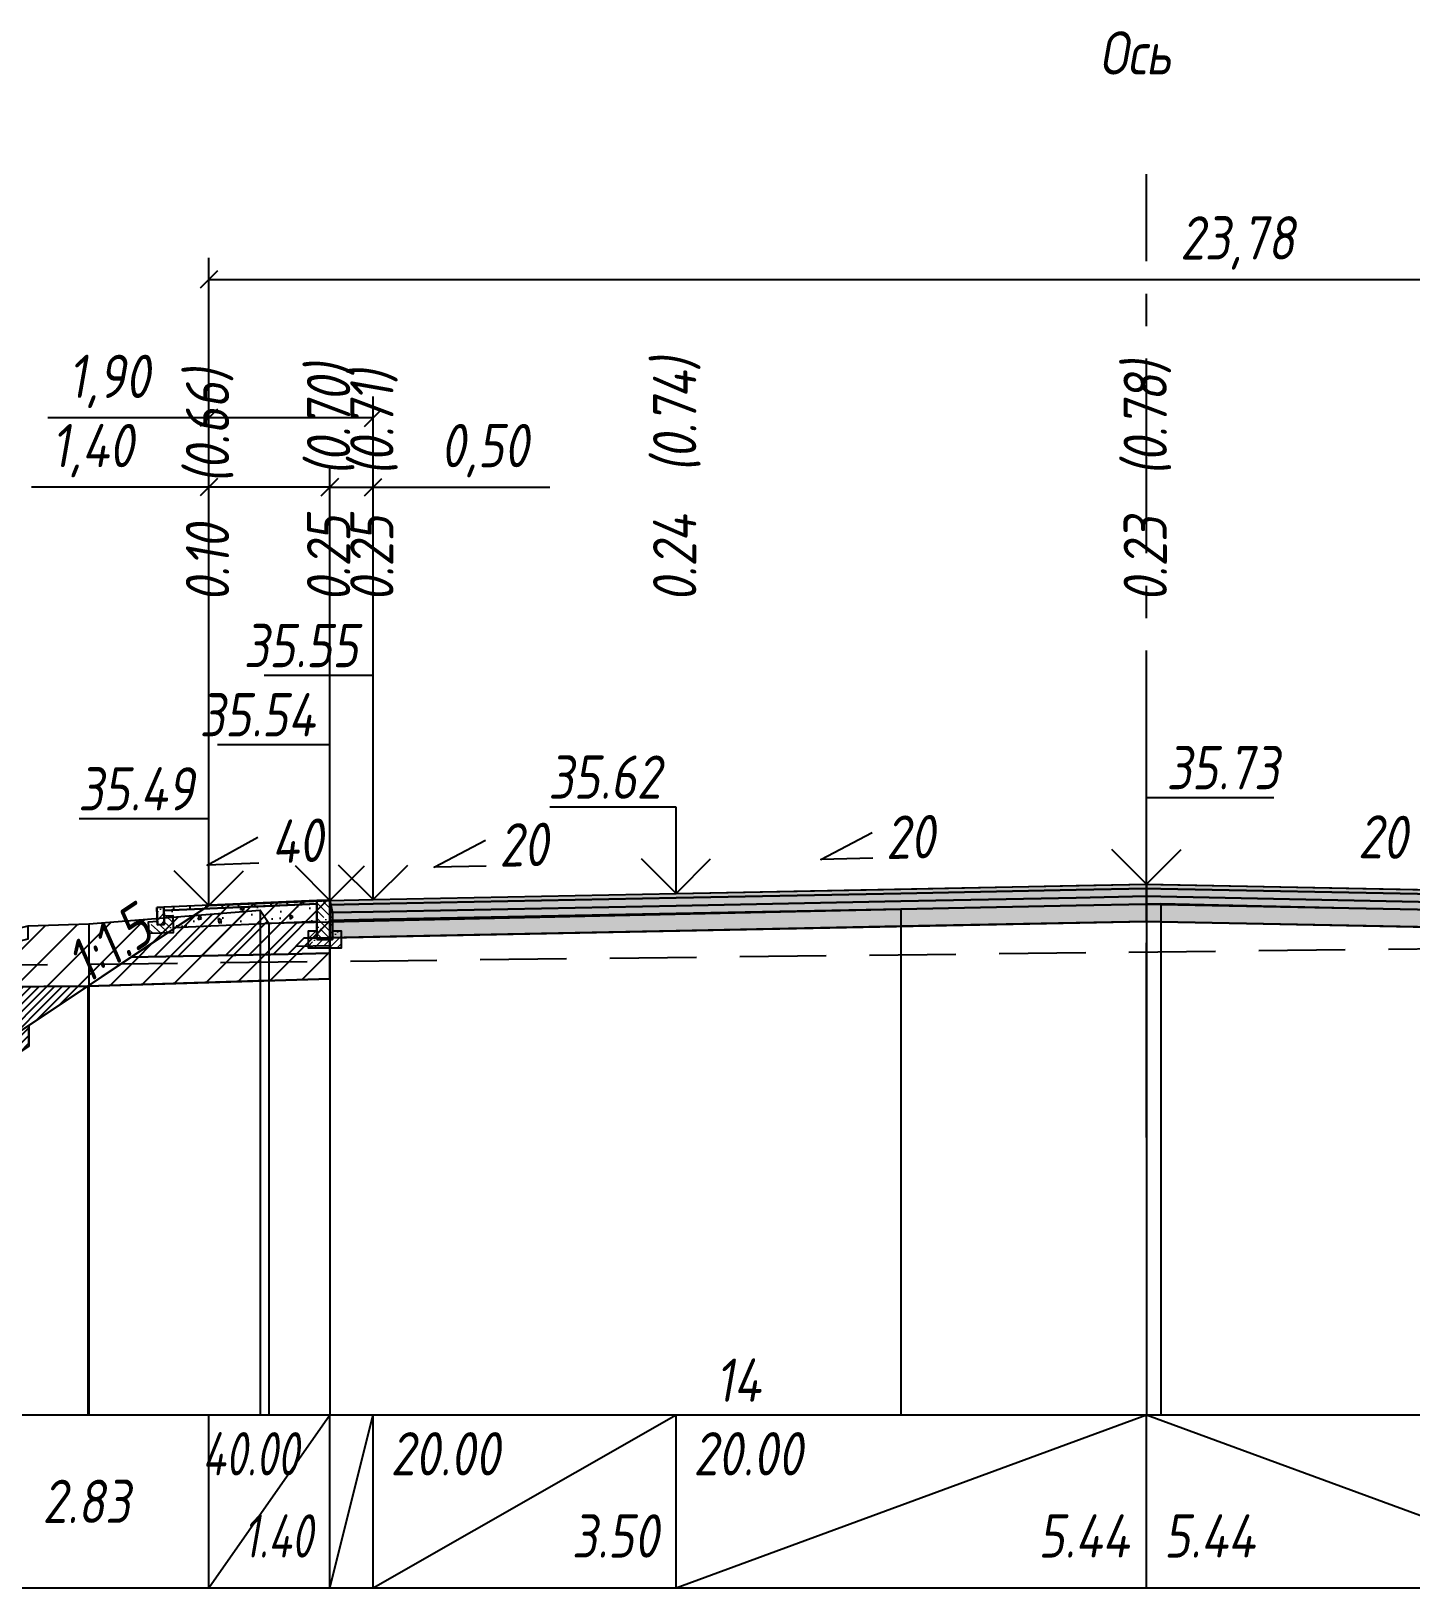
# Model space of a CAD drawing. Extents: x -717 to 1451, y -133302 to 233.
# Drawn here: x -254.9 to -175.1, y -110797 to -110707.1 of the extents above; entities that cross this region are included whole.
import ezdxf
from ezdxf.enums import TextEntityAlignment as Align

# ---------------------------------------------------------------- set-up
doc = ezdxf.new("R2010")
doc.units = 0
doc.linetypes.add('осевая2', pattern=[1.125, 0.75, -0.125, 0.125, -0.125])
doc.linetypes.add('штриховая', pattern=[0.75, 0.5, -0.25])
for name, color, linetype in [('Интерполированный поперечник', 2, 'Continuous'), ('КОД_399', 252, 'Continuous'), ('Код_514', 1, 'Continuous'), ('Контур_0', 7, 'Continuous'), ('Контур_2521', 7, 'Continuous'), ('Контур_2564', 7, 'Continuous'), ('Контур_2660', 7, 'Continuous'), ('Контур_2665', 7, 'Continuous'), ('Контур_400', 7, 'Continuous'), ('Контур_508', 7, 'Continuous'), ('Контур_512', 7, 'Continuous'), ('Контур_513', 7, 'Continuous'), ('Контур_818', 7, 'Continuous'), ('Красный поперечник', 1, 'Continuous'), ('Объём_2501', 7, 'Continuous'), ('Объём_2564', 7, 'Continuous'), ('Объём_2650', 7, 'Continuous'), ('Объём_2660', 7, 'Continuous'), ('Объём_2661', 7, 'Continuous'), ('Объём_2663', 7, 'Continuous'), ('Объём_2665', 7, 'Continuous'), ('Объём_2666', 7, 'Continuous'), ('Объём_2667', 7, 'Continuous'), ('Объём_2668', 7, 'Continuous'), ('Объём_2669', 7, 'Continuous'), ('Объём_2675', 7, 'Continuous'), ('Ось', 1, 'осевая2'), ('Откосы', 7, 'Continuous'), ('Отметки покрытия', 7, 'Continuous'), ('Рабочие отметки', 7, 'Continuous'), ('Рабочие отметки доп.', 7, 'Continuous'), ('Слои выравнивания', 7, 'Continuous'), ('Таблица', 7, 'Continuous'), ('Уклоны проезжей части', 7, 'Continuous'), ('Черный поперечник', 3, 'Continuous')]:
    doc.layers.add(name, color=color, linetype=linetype)
for name, color, linetype, true_color in [('Контур_2540', 2, 'Continuous', 0xffff00), ('Контур_2560', 2, 'Continuous', 0xffff00), ('Контур_2561', 7, 'Continuous', 0xff8040), ('Контур_2562', 3, 'Continuous', 0x00ff00), ('Контур_2563', 7, 'Continuous', 0xff8000), ('Контур_2570', 7, 'Continuous', 0x80ff00), ('Контур_2725', 7, 'Continuous', 0x323232), ('Контур_2736', 4, 'Continuous', 0x00ffff), ('Контур_2737', 4, 'Continuous', 0x00ffff), ('Контур_2738', 4, 'Continuous', 0x00ffff), ('Контур_2739', 4, 'Continuous', 0x00ffff), ('Контур_2745', 7, 'Continuous', 0xa4ffff), ('Контур_2747', 4, 'Continuous', 0x00ffff), ('Контур_2748', 4, 'Continuous', 0x00ffff), ('Контур_2749', 4, 'Continuous', 0x00ffff), ('Контур_2760', 7, 'Continuous', 0x323232), ('Контур_2761', 7, 'Continuous', 0x323232), ('Контур_2762', 7, 'Continuous', 0x323232), ('Контур_2763', 7, 'Continuous', 0x323232), ('Контур_402', 7, 'Continuous', 0xff6464), ('Контур_703', 4, 'Continuous', 0x00ffff), ('Контур_705', 4, 'Continuous', 0x00ffff), ('Объём_2520', 7, 'Continuous', 0x80ffff), ('Объём_2540', 2, 'Continuous', 0xffff00), ('Объём_2560', 2, 'Continuous', 0xffff00), ('Объём_2561', 7, 'Continuous', 0xff8040), ('Объём_2562', 3, 'Continuous', 0x00ff00), ('Объём_2563', 7, 'Continuous', 0xff8000), ('Объём_2600', 7, 'Continuous', 0x808000), ('Объём_2620', 2, 'Continuous', 0xffff00), ('Объём_2746', 2, 'Continuous', 0xffff00)]:
    doc.layers.add(name, color=color, linetype=linetype, true_color=true_color)
doc.styles.get("Standard").update_dxf_attribs({"font": 'txt', "height": 2.5})
doc.styles.add('М', font='romand.shx', dxfattribs={"width": 0.8, "oblique": 10, "height": 2.5})
doc.dimstyles.new('ISO-25', dxfattribs={"dimtxt": 2.5, "dimasz": 2.5, "dimexe": 1.25, "dimexo": 0.625, "dimtad": 1, "dimtxsty": 'Standard', "dimcen": 2.5, "dimadec": 0, "dimazin": 0, "dimtfac": 1, "dimtmove": 0, "dimatfit": 3, "dimfxl": 1, "dimarcsym": 0})

# ---------------------------------------------------------------- blocks, each defined once
blk = doc.blocks.new('_Oblique')
at = {"color": 0, "linetype": 'ByBlock', "lineweight": -2}
blk.add_line((-0.5, -0.5), (0.5, 0.5), dxfattribs=at)
blk = doc.blocks.new('*D2265')
at = {"color": 0, "lineweight": -2, "transparency": 16777216}
for p, q in [((-244.581, -110757.002), (-244.581, -110732.153)), ((-237.581, -110756.722), (-237.581, -110732.153)), ((-244.581, -110733.403), (-254.836, -110733.403)), ((-237.581, -110733.403), (-244.581, -110733.403))]:
    blk.add_line(p, q, dxfattribs=at)
at = {"layer": 'Defpoints', "color": 0, "transparency": 16777216}
for p in [(-237.581, -110733.403), (-244.581, -110757.627), (-237.581, -110757.347)]:
    blk.add_point(p, dxfattribs=at)
at = {"color": 0, "lineweight": -2, "transparency": 16777216, "rotation": 180}
blk.add_blockref('_Oblique', (-244.581, -110733.403), dxfattribs=at)
at = {"color": 0, "lineweight": -2, "transparency": 16777216}
blk.add_blockref('_Oblique', (-237.581, -110733.403), dxfattribs=at)
at = {"color": 0, "transparency": 16777216, "insert": (-251.296, -110731.29), "char_height": 2.5, "width": 8.75, "attachment_point": 5, "style": 'М'}
blk.add_mtext('1,40', dxfattribs=at)
blk = doc.blocks.new('*D2267')
at = {"color": 0, "lineweight": -2, "transparency": 16777216}
for p, q in [((-237.581, -110756.722), (-237.581, -110732.153)), ((-235.081, -110756.672), (-235.081, -110732.153)), ((-237.581, -110733.403), (-235.081, -110733.403)), ((-235.081, -110733.403), (-224.877, -110733.403))]:
    blk.add_line(p, q, dxfattribs=at)
at = {"layer": 'Defpoints', "color": 0, "transparency": 16777216}
for p in [(-235.081, -110733.403), (-237.581, -110757.347), (-235.081, -110757.297)]:
    blk.add_point(p, dxfattribs=at)
at = {"color": 0, "lineweight": -2, "transparency": 16777216, "rotation": 180}
blk.add_blockref('_Oblique', (-237.581, -110733.403), dxfattribs=at)
at = {"color": 0, "lineweight": -2, "transparency": 16777216}
blk.add_blockref('_Oblique', (-235.081, -110733.403), dxfattribs=at)
at = {"color": 0, "transparency": 16777216, "insert": (-228.639, -110731.29), "char_height": 2.5, "width": 9.16667, "attachment_point": 5, "style": 'М'}
blk.add_mtext('0,50', dxfattribs=at)
blk = doc.blocks.new('*D2270')
at = {"color": 0, "lineweight": -2, "transparency": 16777216}
for p, q in [((-244.581, -110757.002), (-244.581, -110728.153)), ((-235.081, -110756.672), (-235.081, -110728.153)), ((-244.581, -110729.403), (-253.882, -110729.403)), ((-235.081, -110729.403), (-244.581, -110729.403))]:
    blk.add_line(p, q, dxfattribs=at)
at = {"layer": 'Defpoints', "color": 0, "transparency": 16777216}
for p in [(-235.081, -110729.403), (-244.581, -110757.627), (-235.081, -110757.297)]:
    blk.add_point(p, dxfattribs=at)
at = {"color": 0, "lineweight": -2, "transparency": 16777216, "rotation": 180}
blk.add_blockref('_Oblique', (-244.581, -110729.403), dxfattribs=at)
at = {"color": 0, "lineweight": -2, "transparency": 16777216}
blk.add_blockref('_Oblique', (-235.081, -110729.403), dxfattribs=at)
at = {"color": 0, "transparency": 16777216, "insert": (-250.342, -110727.29), "char_height": 2.5, "width": 8.75, "attachment_point": 5, "style": 'М'}
blk.add_mtext('1,90', dxfattribs=at)
blk = doc.blocks.new('*D2271')
at = {"color": 0, "lineweight": -2, "transparency": 16777216}
for p, q in [((-244.581, -110757.002), (-244.581, -110720.153)), ((-125.688, -110757.422), (-125.688, -110720.153)), ((-244.581, -110721.403), (-125.688, -110721.403))]:
    blk.add_line(p, q, dxfattribs=at)
at = {"layer": 'Defpoints', "color": 0, "transparency": 16777216}
for p in [(-125.688, -110721.403), (-244.581, -110757.627), (-125.688, -110758.047)]:
    blk.add_point(p, dxfattribs=at)
at = {"color": 0, "lineweight": -2, "transparency": 16777216, "rotation": 180}
blk.add_blockref('_Oblique', (-244.581, -110721.403), dxfattribs=at)
at = {"color": 0, "lineweight": -2, "transparency": 16777216}
blk.add_blockref('_Oblique', (-125.688, -110721.403), dxfattribs=at)
at = {"color": 0, "transparency": 16777216, "insert": (-185.135, -110719.29), "char_height": 2.5, "width": 12.5, "attachment_point": 5, "style": 'М'}
blk.add_mtext('23,78', dxfattribs=at)
blk = doc.blocks.new('Тротуар1')
at = {"linetype": 'Continuous', "lineweight": 13}
h = blk.add_hatch(dxfattribs=at)
h.set_pattern_fill('ANSI35', scale=5, angle=90)
h.set_pattern_definition([(135, (-1541.6927, -4801.9416), (-0.88388348, -0.88388348), []), (135, (-1541.6927, -4801.0577), (-0.88388348, -0.88388348), [1.5625, -0.3125, 0, -0.3125])])
h.paths.add_polyline_path([(-16.72, -1.24), (-17.72, -1.24), (-17.72, -2.24), (-18.52, -2.24), (-18.52, -1.85), (-19.52, -1.89), (-19.52, -3.24), (-16.72, -3.24)])
h = blk.add_hatch(dxfattribs=at)
h.set_pattern_fill('ANSI35', scale=5)
h.set_pattern_definition([(45, (-1541.6927, -4800.4416), (-0.88388348, 0.88388348), []), (45, (-1540.8088, -4800.4416), (-0.88388348, 0.88388348), [1.5625, -0.3125, 0, -0.3125])])
h.paths.add_polyline_path([(-17.72, -0.24), (-18.52, -0.24), (-18.52, -2.24), (-17.72, -2.24)])
at = {"linetype": 'Continuous'}
h = blk.add_hatch(dxfattribs=at)
h.set_pattern_fill('ANSI31', color=256, scale=15, angle=45, style=0)
h.set_pattern_definition([(90, (-1932.1888, -4954.235), (-1.875, 3e-16), [])])
h.paths.add_polyline_path([(0, 0), (-17.72, -0.24), (-17.71, -0.63), (-11.04, -0.58), (0, -0.4)])
at = {"layer": 'КОД_399'}
h = blk.add_hatch(dxfattribs=at)
h.set_pattern_fill('AR-CONC', scale=0.7, angle=45, style=0)
h.set_pattern_definition([(95, (-1932.189, -4954.235), (3.860864, 3.2396496), [0.525, -5.775]), (40, (-1932.189, -4954.235), (-4.409945, 3.036377), [0.42, -4.62]), (145.45144, (-1931.867, -4953.965), (-0.549081, 6.2760265), [0.4461813, -4.907995]), (91.1842, (-1933.179, -4953.245), (6.101854, 4.4632964), [0.7875, -8.6625]), (141.63564, (-1932.67, -4952.873), (-0.1953, 9.447982), [0.669272, -7.361996]), (36.18416, (-1933.179, -4953.245), (-0.1953, 9.447982), [0.63, -6.93]), (66, (-1932.4363, -4952.9975), (4.947401, 0.9616773), [0.525, -5.775]), (11, (-1932.4363, -4952.9975), (-2.38496, 4.793659), [0.42, -4.62]), (116.45144, (-1932.024, -4952.9174), (2.562441, 5.7553363), [0.4461813, -4.907995]), (82.5, (-1932.1888, -4954.235), (-1.5875523, 1.7079287), [0, -4.564, 0, -4.69, 0, -4.6375]), (52.5, (-1932.1888, -4954.235), (-0.6501106, 3.2543661), [0, -2.674, 0, -4.459, 0, -1.7675]), (12.5, (-1933.2926, -4955.3388), (2.7539272, 2.5306453), [0, -1.75, 0, -5.46, 0, -7.245]), (2.5, (-1933.7876, -4955.8337), (2.3911299, 3.3821186), [0, -2.275, 0, -3.626, 0, -5.145])])
h.paths.add_polyline_path([(0, -0.4), (-17.71, -0.63), (-17.72, -1.24), (-16.71, -1.24), (-16.72, -2.62), (-0.07, -2.41)])
at = {"linetype": 'Continuous'}
blk.add_lwpolyline([(-17.72, -1.24), (-16.72, -1.24), (-16.72, -3.24), (-19.52, -3.24), (-19.52, -1.89), (-18.52, -1.85)], dxfattribs=at)
at = {"color": 7, "lineweight": 30}
for points in [[(-18.52, -0.24), (-18.52, -2.24), (-17.72, -2.24), (-17.72, -0.24), (-18.52, -0.24)], [(-8.6, -0.53), (0, -0.4)]]:
    blk.add_lwpolyline(points, dxfattribs=at)
for points in [[(0, 0), (-17.72, -0.24), (-17.72, -0.63), (0, -0.4)], [(0, -0.4), (-17.71, -0.63), (-17.72, -1.24), (-16.71, -1.24), (-16.72, -2.62), (-0.07, -2.39)]]:
    blk.add_lwpolyline(points, close=True)
blk = doc.blocks.new('БР100.30.18')
at = {"linetype": 'Continuous', "lineweight": 13}
h = blk.add_hatch(dxfattribs=at)
h.set_pattern_fill('ANSI35', scale=5)
h.set_pattern_definition([(45, (-1504.996, -4799.2297), (-0.88388348, 0.88388348), []), (45, (-1504.1121, -4799.2297), (-0.88388348, 0.88388348), [1.5625, -0.3125, 0, -0.3125])])
h.paths.add_polyline_path([(0.3, 3.47), (1.8, 3.47), (1.8, -1.03), (0, -1.03), (0, 1.97)])
h = blk.add_hatch(dxfattribs=at)
h.set_pattern_fill('ANSI35', scale=5, angle=90)
h.set_pattern_definition([(135, (-1504.996, -4800.7297), (-0.88388348, -0.88388348), []), (135, (-1504.996, -4799.8458), (-0.88388348, -0.88388348), [1.5625, -0.3125, 0, -0.3125])])
h.paths.add_polyline_path([(-1, -0.03), (0, -0.03), (0, -1.03), (1.8, -1.03), (1.8, -0.03), (2.8, -0.03), (2.8, -2.03), (-1, -2.03)])
at = {"color": 7, "lineweight": 30}
blk.add_lwpolyline([(1.8, -1.03), (0, -1.03), (0, 1.97), (0.3, 3.47), (1.8, 3.47)], close=True, dxfattribs=at)
at = {"linetype": 'Continuous'}
blk.add_lwpolyline([(0, -0.03), (-1, -0.03), (-1, -2.03), (2.8, -2.03), (2.8, -0.03), (1.8, -0.03)], dxfattribs=at)

msp = doc.modelspace()

# ---------------------------------------------------------------- hatches: boundary and pattern name
at = {"layer": 'Объём_2563'}
h = msp.add_hatch(dxfattribs=at)
h.set_pattern_fill('ANSI31', color=256, scale=0.3)
h.set_pattern_definition([(45, (-372.7147, 0), (-0.673519209, 0.673519209), [])])
h.paths.add_polyline_path([(-244.581, -110757.565), (-237.581, -110757.285), (-237.581, -110759.435), (-239.081, -110759.465), (-240, -110760.383), (-249.081, -110760.565)])
at = {"layer": 'Объём_2600'}
h = msp.add_hatch(dxfattribs=at)
h.set_pattern_fill('ANSI31', color=6, scale=0.4)
h.set_pattern_definition([(45, (-372.7147, 0), (-0.898025612, 0.898025612), [])])
h.paths.add_polyline_path([(-237.581, -110761.807), (-251.574, -110762.226), (-266.882, -110762.34), (-266.401, -110761.904), (-259.324, -110760.586), (-255.013, -110759.499), (-255.013, -110758.749), (-251.509, -110758.632), (-241.612, -110757.846), (-241.112, -110758.596), (-237.581, -110758.518)])
at = {"layer": 'Объём_2620'}
h = msp.add_hatch(dxfattribs=at)
h.set_pattern_fill('ANSI31', color=2, scale=0.1)
h.set_pattern_definition([(45, (-372.71472, 0), (-0.224506403, 0.224506403), [])])
h.paths.add_polyline_path([(-257.457, -110762.27), (-251.574, -110762.226), (-254.984, -110764.5), (-254.984, -110765.702), (-258.432, -110768), (-261.037, -110768), (-264.484, -110765.702), (-264.484, -110764.5), (-267.238, -110762.664), (-266.882, -110762.34)])
at = {"layer": 'Слои выравнивания'}
for color, points in [(2, [(-237.581, -110757.285), (-235.081, -110757.235), (-217.581, -110756.885), (-204.585, -110756.625), (-194.463, -110756.422), (-190.385, -110756.341), (-190.385, -110756.591), (-194.463, -110756.672), (-204.585, -110756.875), (-217.581, -110757.135), (-235.081, -110757.485), (-237.581, -110757.535)]), (3, [(-237.581, -110757.535), (-235.081, -110757.485), (-217.581, -110757.135), (-204.585, -110756.875), (-194.463, -110756.672), (-190.385, -110756.591), (-190.385, -110757.041), (-194.463, -110757.122), (-204.585, -110757.325), (-217.581, -110757.585), (-235.081, -110757.935), (-237.581, -110757.985)]), (2, [(-190.385, -110756.341), (-189.57, -110756.357), (-173.756, -110756.673), (-163.188, -110756.885), (-145.688, -110757.235), (-143.188, -110757.285), (-143.188, -110757.535), (-145.688, -110757.485), (-163.188, -110757.135), (-173.756, -110756.923), (-189.57, -110756.607), (-190.385, -110756.591)]), (3, [(-190.385, -110756.591), (-189.57, -110756.607), (-173.756, -110756.923), (-163.188, -110757.135), (-145.688, -110757.485), (-143.188, -110757.535), (-143.188, -110757.985), (-145.688, -110757.935), (-163.188, -110757.585), (-173.756, -110757.373), (-189.57, -110757.057), (-190.385, -110757.041)]), (4, [(-237.581, -110757.985), (-235.081, -110757.935), (-217.581, -110757.585), (-204.585, -110757.325), (-194.463, -110757.122), (-190.385, -110757.041), (-190.385, -110757.491), (-194.463, -110757.572), (-204.585, -110757.775), (-217.581, -110758.035), (-235.081, -110758.385), (-237.581, -110758.435)]), (5, [(-237.581, -110758.435), (-235.081, -110758.385), (-217.581, -110758.035), (-204.585, -110757.775), (-194.463, -110757.572), (-190.385, -110757.491), (-190.385, -110758.491), (-194.463, -110758.572), (-204.585, -110758.775), (-217.581, -110759.035), (-235.081, -110759.385), (-237.581, -110759.435)]), (4, [(-190.385, -110757.041), (-189.57, -110757.057), (-173.756, -110757.373), (-163.188, -110757.585), (-145.688, -110757.935), (-143.188, -110757.985), (-143.188, -110758.435), (-145.688, -110758.385), (-163.188, -110758.035), (-173.756, -110757.823), (-189.57, -110757.507), (-190.385, -110757.491)]), (5, [(-190.385, -110757.491), (-189.57, -110757.507), (-173.756, -110757.823), (-163.188, -110758.035), (-145.688, -110758.385), (-143.188, -110758.435), (-143.188, -110759.435), (-145.688, -110759.385), (-163.188, -110759.035), (-173.756, -110758.823), (-189.57, -110758.507), (-190.385, -110758.491)])]:
    msp.add_hatch(color=color, dxfattribs=at).paths.add_polyline_path(points)

# ---------------------------------------------------------------- linework, layer by layer
at = {"layer": 'Интерполированный поперечник', "linetype": 'штриховая', "ltscale": 10, "flags": 128}
msp.add_lwpolyline([(-266.398, -110761.129), (-120.214, -110759.451)], dxfattribs=at)
at = {"layer": 'Код_514'}
for p, q in [((-244.581, -110797), (-244.581, -110787)), ((-244.581, -110797), (-237.581, -110787)), ((-237.581, -110797), (-237.581, -110787)), ((-237.581, -110797), (-235.081, -110787)), ((-235.081, -110797), (-235.081, -110787)), ((-235.081, -110797), (-217.581, -110787)), ((-217.581, -110797), (-217.581, -110787)), ((-217.581, -110797), (-190.385, -110787)), ((-190.385, -110797), (-190.385, -110787)), ((-190.385, -110787), (-163.188, -110797))]:
    msp.add_line(p, q, dxfattribs=at)
at = {"layer": 'Контур_0', "flags": 128}
for points in [[(-244.581, -110757.565), (-249.64, -110760.937), (-249.64, -110760.937), (-249.64, -110760.937), (-249.64, -110760.937), (-249.64, -110760.937), (-249.64, -110760.937), (-249.64, -110760.937), (-249.64, -110760.937), (-249.64, -110760.937), (-249.64, -110760.937), (-249.64, -110760.937), (-249.64, -110760.937), (-249.64, -110760.937), (-249.64, -110760.937), (-258.734, -110767)], [(-244.581, -110757.565), (-249.64, -110760.937), (-249.64, -110760.937), (-249.64, -110760.937), (-249.64, -110760.937), (-249.64, -110760.937), (-249.64, -110760.937), (-249.64, -110760.937), (-249.64, -110760.937), (-249.64, -110760.937), (-249.64, -110760.937), (-249.64, -110760.937), (-249.64, -110760.937), (-249.64, -110760.937), (-249.64, -110760.937), (-258.734, -110767)], [(-249.081, -110760.565), (-240, -110760.383), (-239.081, -110759.465), (-237.581, -110759.435)], [(-239.081, -110759.465), (-237.581, -110759.435), (-237.581, -110760.335), (-240, -110760.383), (-239.081, -110759.465), (-239.081, -110759.465)]]:
    msp.add_lwpolyline(points, dxfattribs=at)
at = {"layer": 'Контур_2521', "color": 250, "flags": 128}
msp.add_lwpolyline([(-239.541, -110759.924), (-237.581, -110759.885)], dxfattribs=at)
at = {"layer": 'Контур_2540', "flags": 128}
msp.add_lwpolyline([(-240, -110760.383), (-237.581, -110760.335), (-237.581, -110761.807), (-251.574, -110762.226), (-249.081, -110760.565), (-240, -110760.383), (-240, -110760.383)], dxfattribs=at)
at = {"layer": 'Контур_2560', "flags": 128}
msp.add_lwpolyline([(-244.581, -110757.565), (-244.581, -110757.565), (-244.581, -110757.565), (-237.581, -110757.285)], dxfattribs=at)
at = {"layer": 'Контур_2561', "flags": 128}
msp.add_lwpolyline([(-237.581, -110757.285), (-237.581, -110757.285), (-244.581, -110757.565), (-244.581, -110757.565), (-237.581, -110757.285)], dxfattribs=at)
at = {"layer": 'Контур_2562', "flags": 128}
msp.add_lwpolyline([(-244.581, -110757.565), (-244.581, -110757.565), (-244.581, -110757.565), (-244.581, -110757.565), (-244.581, -110757.565)], dxfattribs=at)
at = {"layer": 'Контур_2563', "flags": 128}
msp.add_lwpolyline([(-244.581, -110757.565), (-237.581, -110757.285), (-237.581, -110759.435), (-239.081, -110759.465), (-240, -110760.383), (-249.081, -110760.565), (-244.581, -110757.565), (-244.581, -110757.565)], dxfattribs=at)
at = {"layer": 'Контур_2564', "flags": 128}
msp.add_lwpolyline([(-244.581, -110757.565), (-237.581, -110757.285)], dxfattribs=at)
at = {"layer": 'Контур_2570', "flags": 128}
msp.add_lwpolyline([(-292.715, -110755.625), (-291.385, -110755.723), (-285.69, -110756.088), (-279.755, -110759.196), (-274.025, -110761.997), (-272.315, -110764.239), (-270.581, -110766.047), (-268.888, -110764.162), (-266.401, -110761.904), (-266.401, -110761.904), (-259.324, -110760.586), (-255.013, -110759.499), (-255.013, -110758.749), (-251.509, -110758.632), (-241.612, -110757.846), (-241.112, -110758.596), (-204.585, -110757.792), (-190.385, -110757.484), (-189.57, -110757.466), (-173.756, -110757.821)], dxfattribs=at)
at = {"layer": 'Контур_2660', "flags": 128}
msp.add_lwpolyline([(-251.574, -110762.226), (-237.581, -110761.807)], dxfattribs=at)
at = {"layer": 'Контур_2665', "flags": 128}
msp.add_lwpolyline([(-244.581, -110757.565), (-244.581, -110757.565)], dxfattribs=at)
at = {"layer": 'Контур_2725', "flags": 128}
msp.add_lwpolyline([(-237.581, -110759.435), (-235.081, -110759.385), (-217.581, -110759.035), (-204.585, -110758.775), (-194.463, -110758.572), (-190.385, -110758.491), (-189.57, -110758.507), (-173.756, -110758.823), (-163.188, -110759.035), (-145.688, -110759.385), (-143.188, -110759.435)], dxfattribs=at)
at = {"layer": 'Контур_2736', "flags": 128}
for points in [[(-244.581, -110757.565), (-249.64, -110760.937)], [(-249.64, -110760.937), (-258.734, -110767)]]:
    msp.add_lwpolyline(points, dxfattribs=at)
at = {"layer": 'Контур_2737', "flags": 128}
msp.add_lwpolyline([(-249.64, -110760.937), (-249.64, -110760.937)], dxfattribs=at)
at = {"layer": 'Контур_2738', "flags": 128}
msp.add_lwpolyline([(-249.64, -110760.937), (-249.64, -110760.937)], dxfattribs=at)
at = {"layer": 'Контур_2739', "flags": 128}
msp.add_lwpolyline([(-249.64, -110760.937), (-249.64, -110760.937)], dxfattribs=at)
at = {"layer": 'Контур_2745', "flags": 128}
msp.add_lwpolyline([(-249.64, -110760.937), (-249.64, -110760.937)], dxfattribs=at)
msp.add_lwpolyline([(-249.64, -110760.937), (-249.64, -110760.937)], dxfattribs=at)
msp.add_lwpolyline([(-249.64, -110760.937), (-249.64, -110760.937)], dxfattribs=at)
msp.add_lwpolyline([(-249.64, -110760.937), (-249.64, -110760.937)], dxfattribs=at)
msp.add_lwpolyline([(-249.64, -110760.937), (-249.64, -110760.937)], dxfattribs=at)
msp.add_lwpolyline([(-249.64, -110760.937), (-249.64, -110760.937)], dxfattribs=at)
at = {"layer": 'Контур_2747', "flags": 128}
msp.add_lwpolyline([(-249.64, -110760.937), (-249.64, -110760.937)], dxfattribs=at)
at = {"layer": 'Контур_2748', "flags": 128}
msp.add_lwpolyline([(-249.64, -110760.937), (-249.64, -110760.937)], dxfattribs=at)
at = {"layer": 'Контур_2749', "flags": 128}
msp.add_lwpolyline([(-249.64, -110760.937), (-249.64, -110760.937)], dxfattribs=at)
at = {"layer": 'Контур_2760', "flags": 128}
msp.add_lwpolyline([(-237.581, -110757.285), (-235.081, -110757.235), (-217.581, -110756.885), (-204.585, -110756.625), (-194.463, -110756.422), (-190.385, -110756.341), (-189.57, -110756.357), (-173.756, -110756.673), (-163.188, -110756.885), (-145.688, -110757.235), (-143.188, -110757.285)], dxfattribs=at)
at = {"layer": 'Контур_2761', "flags": 128}
msp.add_lwpolyline([(-237.581, -110757.535), (-235.081, -110757.485), (-217.581, -110757.135), (-204.585, -110756.875), (-194.463, -110756.672), (-190.385, -110756.591), (-189.57, -110756.607), (-173.756, -110756.923), (-163.188, -110757.135), (-145.688, -110757.485), (-143.188, -110757.535)], dxfattribs=at)
at = {"layer": 'Контур_2762', "flags": 128}
msp.add_lwpolyline([(-237.581, -110757.985), (-235.081, -110757.935), (-217.581, -110757.585), (-204.585, -110757.325), (-194.463, -110757.122), (-190.385, -110757.041), (-189.57, -110757.057), (-173.756, -110757.373), (-163.188, -110757.585), (-145.688, -110757.935), (-143.188, -110757.985)], dxfattribs=at)
at = {"layer": 'Контур_2763', "flags": 128}
msp.add_lwpolyline([(-237.581, -110758.435), (-235.081, -110758.385), (-217.581, -110758.035), (-204.585, -110757.775), (-194.463, -110757.572), (-190.385, -110757.491), (-189.57, -110757.507), (-173.756, -110757.823), (-163.188, -110758.035), (-145.688, -110758.385), (-143.188, -110758.435)], dxfattribs=at)
at = {"layer": 'Контур_400', "flags": 128}
for points in [[(-237.581, -110757.285), (-235.081, -110757.235), (-235.081, -110757.235), (-235.081, -110757.235), (-235.081, -110757.235), (-235.081, -110757.235), (-235.081, -110757.235), (-217.581, -110756.885), (-190.385, -110756.341)], [(-190.385, -110756.341), (-163.188, -110756.885), (-145.688, -110757.235), (-145.688, -110757.235), (-145.688, -110757.235), (-145.688, -110757.235), (-145.688, -110757.235), (-145.688, -110757.235), (-143.188, -110757.285)]]:
    msp.add_lwpolyline(points, dxfattribs=at)
at = {"layer": 'Контур_402', "flags": 128}
msp.add_lwpolyline([(-251.574, -110762.226), (-237.581, -110761.807), (-237.581, -110759.435), (-190.385, -110758.491), (-143.188, -110759.435), (-143.188, -110761.807), (-118.86, -110762.537)], dxfattribs=at)
at = {"layer": 'Контур_508', "flags": 128}
msp.add_lwpolyline([(-267.715, -110762.346), (-264.484, -110764.5), (-264.484, -110765.702), (-261.037, -110768), (-260.734, -110768), (-258.734, -110768), (-258.432, -110768), (-254.984, -110765.702), (-254.984, -110764.5), (-251.574, -110762.226), (-237.581, -110761.807), (-237.581, -110759.435), (-190.385, -110758.491), (-143.188, -110759.435), (-143.188, -110761.807), (-118.86, -110762.537), (-118.86, -110762.19), (-118.578, -110762.19), (-115.9, -110760.404)], dxfattribs=at)
at = {"layer": 'Контур_512', "flags": 128}
msp.add_lwpolyline([(-267.715, -110762.346), (-264.484, -110764.5), (-264.484, -110765.702), (-261.037, -110768), (-260.734, -110768), (-258.734, -110768), (-258.432, -110768), (-254.984, -110765.702), (-254.984, -110764.5), (-251.574, -110762.226), (-237.581, -110761.807)], dxfattribs=at)
at = {"layer": 'Контур_513', "flags": 128}
msp.add_lwpolyline([(-267.715, -110762.346), (-264.484, -110764.5), (-264.484, -110765.702), (-261.037, -110768), (-260.734, -110768), (-258.734, -110768), (-258.432, -110768), (-254.984, -110765.702), (-254.984, -110764.5), (-251.574, -110762.226), (-237.581, -110761.807), (-237.581, -110759.435), (-190.385, -110758.491), (-143.188, -110759.435), (-143.188, -110761.807), (-118.86, -110762.537), (-118.86, -110762.19), (-118.578, -110762.19), (-115.9, -110760.404)], dxfattribs=at)
at = {"layer": 'Контур_703', "flags": 128}
msp.add_lwpolyline([(-244.581, -110757.565), (-249.64, -110760.937)], dxfattribs=at)
at = {"layer": 'Контур_705', "flags": 128}
msp.add_lwpolyline([(-249.64, -110760.937), (-249.64, -110760.937)], dxfattribs=at)
at = {"layer": 'Контур_818', "flags": 128}
msp.add_lwpolyline([(-267.715, -110763.096), (-266.401, -110761.904), (-266.401, -110761.904), (-259.324, -110760.586), (-255.013, -110759.499), (-255.013, -110758.749), (-251.509, -110758.632), (-241.612, -110757.846), (-241.112, -110758.596), (-204.585, -110757.792), (-190.385, -110757.484), (-189.57, -110757.466), (-173.756, -110757.821), (-138.021, -110758.174), (-137.521, -110757.424), (-134.221, -110757.433), (-121.742, -110758.14), (-121.742, -110758.89), (-119.711, -110759.5), (-118.236, -110760.19), (-118.236, -110760.19), (-115.9, -110759.953)], dxfattribs=at)
at = {"layer": 'Красный поперечник'}
for p, q in [((-235.081, -110757.235), (-217.581, -110756.885)), ((-217.581, -110756.885), (-190.385, -110756.341)), ((-190.385, -110756.341), (-163.188, -110756.885)), ((-258.734, -110767), (-244.581, -110757.565)), ((-244.581, -110757.565), (-237.581, -110757.285)), ((-237.581, -110757.285), (-235.081, -110757.235)), ((-251.574, -110762.226), (-251.574, -110787)), ((-237.581, -110761.807), (-237.581, -110787))]:
    msp.add_line(p, q, dxfattribs=at)
at = {"layer": 'Объём_2501', "flags": 128}
for points in [[(-237.581, -110757.285), (-235.081, -110757.235), (-235.081, -110757.235), (-235.081, -110757.235), (-235.081, -110757.235), (-235.081, -110757.235), (-235.081, -110757.235), (-217.581, -110756.885), (-190.385, -110756.341)], [(-190.385, -110756.341), (-163.188, -110756.885), (-145.688, -110757.235), (-145.688, -110757.235), (-145.688, -110757.235), (-145.688, -110757.235), (-145.688, -110757.235), (-145.688, -110757.235), (-143.188, -110757.285)]]:
    msp.add_lwpolyline(points, dxfattribs=at)
at = {"layer": 'Объём_2520', "color": 250, "flags": 128}
msp.add_lwpolyline([(-239.081, -110759.465), (-237.581, -110759.435), (-237.581, -110760.335), (-240, -110760.383), (-239.081, -110759.465), (-239.081, -110759.465)], dxfattribs=at)
at = {"layer": 'Объём_2540', "flags": 128}
msp.add_lwpolyline([(-240, -110760.383), (-237.581, -110760.335), (-237.581, -110761.807), (-251.574, -110762.226), (-249.081, -110760.565), (-240, -110760.383), (-240, -110760.383)], dxfattribs=at)
at = {"layer": 'Объём_2560', "flags": 128}
msp.add_lwpolyline([(-244.581, -110757.565), (-244.581, -110757.565), (-244.581, -110757.565), (-237.581, -110757.285)], dxfattribs=at)
at = {"layer": 'Объём_2561', "flags": 128}
msp.add_lwpolyline([(-237.581, -110757.285), (-237.581, -110757.285), (-244.581, -110757.565), (-244.581, -110757.565), (-237.581, -110757.285)], dxfattribs=at)
at = {"layer": 'Объём_2562', "flags": 128}
msp.add_lwpolyline([(-244.581, -110757.565), (-244.581, -110757.565), (-244.581, -110757.565), (-244.581, -110757.565), (-244.581, -110757.565)], dxfattribs=at)
at = {"layer": 'Объём_2563', "color": 250, "flags": 128}
msp.add_lwpolyline([(-244.581, -110757.565), (-237.581, -110757.285), (-237.581, -110759.435), (-239.081, -110759.465), (-240, -110760.383), (-249.081, -110760.565), (-244.581, -110757.565), (-244.581, -110757.565)], dxfattribs=at)
at = {"layer": 'Объём_2564', "flags": 128}
msp.add_lwpolyline([(-244.581, -110757.565), (-237.581, -110757.285)], dxfattribs=at)
at = {"layer": 'Объём_2620', "flags": 128}
msp.add_lwpolyline([(-257.457, -110762.27), (-251.574, -110762.226), (-254.984, -110764.5), (-254.984, -110765.702), (-258.432, -110768), (-261.037, -110768), (-264.484, -110765.702), (-264.484, -110764.5), (-267.238, -110762.664), (-266.882, -110762.34), (-257.457, -110762.27), (-257.457, -110762.27)], dxfattribs=at)
at = {"layer": 'Объём_2650', "color": 6, "flags": 128}
msp.add_lwpolyline([(-237.581, -110761.807), (-251.574, -110762.226), (-266.882, -110762.34), (-266.401, -110761.904), (-259.324, -110760.586), (-255.013, -110759.499), (-255.013, -110758.749), (-251.509, -110758.632), (-241.612, -110757.846), (-241.112, -110758.596), (-237.581, -110758.518), (-237.581, -110761.807), (-237.581, -110761.807)], dxfattribs=at)
at = {"layer": 'Объём_2660', "flags": 128}
msp.add_lwpolyline([(-251.574, -110762.226), (-237.581, -110761.807)], dxfattribs=at)
at = {"layer": 'Объём_2661', "flags": 128}
msp.add_lwpolyline([(-244.581, -110757.565), (-249.64, -110760.937), (-251.574, -110762.226)], dxfattribs=at)
at = {"layer": 'Объём_2663', "flags": 128}
msp.add_lwpolyline([(-251.574, -110762.226), (-258.734, -110767)], dxfattribs=at)
at = {"layer": 'Объём_2665', "flags": 128}
msp.add_lwpolyline([(-244.581, -110757.565), (-244.581, -110757.565)], dxfattribs=at)
at = {"layer": 'Объём_2666', "flags": 128}
for points in [[(-244.581, -110757.565), (-249.64, -110760.937)], [(-249.64, -110760.937), (-251.574, -110762.226)]]:
    msp.add_lwpolyline(points, dxfattribs=at)
at = {"layer": 'Объём_2667', "flags": 128}
msp.add_lwpolyline([(-249.64, -110760.937), (-249.64, -110760.937)], dxfattribs=at)
at = {"layer": 'Объём_2668', "flags": 128}
msp.add_lwpolyline([(-249.64, -110760.937), (-249.64, -110760.937)], dxfattribs=at)
at = {"layer": 'Объём_2669', "flags": 128}
msp.add_lwpolyline([(-249.64, -110760.937), (-249.64, -110760.937)], dxfattribs=at)
at = {"layer": 'Объём_2675', "flags": 128}
msp.add_lwpolyline([(-249.64, -110760.937), (-249.64, -110760.937)], dxfattribs=at)
msp.add_lwpolyline([(-249.64, -110760.937), (-249.64, -110760.937)], dxfattribs=at)
msp.add_lwpolyline([(-249.64, -110760.937), (-249.64, -110760.937)], dxfattribs=at)
msp.add_lwpolyline([(-249.64, -110760.937), (-249.64, -110760.937)], dxfattribs=at)
msp.add_lwpolyline([(-249.64, -110760.937), (-249.64, -110760.937)], dxfattribs=at)
msp.add_lwpolyline([(-249.64, -110760.937), (-249.64, -110760.937)], dxfattribs=at)
at = {"layer": 'Объём_2746', "flags": 128}
msp.add_lwpolyline([(-251.574, -110762.226), (-245.462, -110758.152), (-241.612, -110757.846), (-241.112, -110758.596), (-241.112, -110761.913), (-251.574, -110762.226), (-251.574, -110762.226)], dxfattribs=at)
at = {"layer": 'Ось', "ltscale": 15}
msp.add_line((-190.385, -110770.971), (-190.385, -110715.312), dxfattribs=at)
at = {"layer": 'Откосы', "color": 1, "flags": 128}
for points in [[(-241.688, -110755.124), (-244.685, -110755.244), (-241.748, -110753.625)], [(-228.557, -110755.293), (-231.557, -110755.353), (-228.587, -110753.793)], [(-206.209, -110754.846), (-209.208, -110754.906), (-206.239, -110753.346)]]:
    msp.add_lwpolyline(points, dxfattribs=at)
at = {"layer": 'Отметки покрытия', "color": 1}
for p, q in [((-235.081, -110744.285), (-241.381, -110744.285)), ((-235.081, -110757.235), (-235.081, -110744.285)), ((-237.581, -110748.285), (-244.081, -110748.285)), ((-237.581, -110757.285), (-237.581, -110748.285)), ((-190.385, -110756.341), (-190.385, -110751.341)), ((-190.385, -110751.341), (-183.035, -110751.341)), ((-217.581, -110751.885), (-224.881, -110751.885)), ((-217.581, -110756.885), (-217.581, -110751.885)), ((-244.581, -110752.565), (-252.081, -110752.565)), ((-244.581, -110757.565), (-244.581, -110752.565)), ((-217.581, -110756.885), (-219.581, -110754.885)), ((-217.581, -110756.885), (-215.581, -110754.885)), ((-190.385, -110756.341), (-192.385, -110754.341)), ((-190.385, -110756.341), (-188.385, -110754.341)), ((-244.581, -110757.565), (-246.581, -110755.565)), ((-244.581, -110757.565), (-242.581, -110755.565)), ((-237.581, -110757.285), (-239.581, -110755.285)), ((-237.581, -110757.285), (-235.581, -110755.285)), ((-235.081, -110757.235), (-237.081, -110755.235)), ((-235.081, -110757.235), (-233.081, -110755.235))]:
    msp.add_line(p, q, dxfattribs=at)
at = {"layer": 'Слои выравнивания'}
for p, q in [((-190.385, -110756.341), (-190.385, -110787)), ((-237.581, -110757.285), (-237.581, -110787))]:
    msp.add_line(p, q, dxfattribs=at)
at = {"layer": 'Слои выравнивания', "color": 2, "flags": 128}
for points in [[(-237.581, -110757.285), (-235.081, -110757.235), (-217.581, -110756.885), (-204.585, -110756.625), (-194.463, -110756.422), (-190.385, -110756.341), (-190.385, -110756.591), (-194.463, -110756.672), (-204.585, -110756.875), (-217.581, -110757.135), (-235.081, -110757.485), (-237.581, -110757.535)], [(-190.385, -110756.341), (-189.57, -110756.357), (-173.756, -110756.673), (-163.188, -110756.885), (-145.688, -110757.235), (-143.188, -110757.285), (-143.188, -110757.535), (-145.688, -110757.485), (-163.188, -110757.135), (-173.756, -110756.923), (-189.57, -110756.607), (-190.385, -110756.591)]]:
    msp.add_lwpolyline(points, close=True, dxfattribs=at)
at = {"layer": 'Слои выравнивания', "color": 3, "flags": 128}
for points in [[(-237.581, -110757.535), (-235.081, -110757.485), (-217.581, -110757.135), (-204.585, -110756.875), (-194.463, -110756.672), (-190.385, -110756.591), (-190.385, -110757.041), (-194.463, -110757.122), (-204.585, -110757.325), (-217.581, -110757.585), (-235.081, -110757.935), (-237.581, -110757.985)], [(-190.385, -110756.591), (-189.57, -110756.607), (-173.756, -110756.923), (-163.188, -110757.135), (-145.688, -110757.485), (-143.188, -110757.535), (-143.188, -110757.985), (-145.688, -110757.935), (-163.188, -110757.585), (-173.756, -110757.373), (-189.57, -110757.057), (-190.385, -110757.041)]]:
    msp.add_lwpolyline(points, close=True, dxfattribs=at)
at = {"layer": 'Слои выравнивания', "color": 4, "flags": 128}
for points in [[(-237.581, -110757.985), (-235.081, -110757.935), (-217.581, -110757.585), (-204.585, -110757.325), (-194.463, -110757.122), (-190.385, -110757.041), (-190.385, -110757.491), (-194.463, -110757.572), (-204.585, -110757.775), (-217.581, -110758.035), (-235.081, -110758.385), (-237.581, -110758.435)], [(-190.385, -110757.041), (-189.57, -110757.057), (-173.756, -110757.373), (-163.188, -110757.585), (-145.688, -110757.935), (-143.188, -110757.985), (-143.188, -110758.435), (-145.688, -110758.385), (-163.188, -110758.035), (-173.756, -110757.823), (-189.57, -110757.507), (-190.385, -110757.491)]]:
    msp.add_lwpolyline(points, close=True, dxfattribs=at)
at = {"layer": 'Слои выравнивания', "color": 5, "flags": 128}
for points in [[(-237.581, -110758.435), (-235.081, -110758.385), (-217.581, -110758.035), (-204.585, -110757.775), (-194.463, -110757.572), (-190.385, -110757.491), (-190.385, -110758.491), (-194.463, -110758.572), (-204.585, -110758.775), (-217.581, -110759.035), (-235.081, -110759.385), (-237.581, -110759.435)], [(-190.385, -110757.491), (-189.57, -110757.507), (-173.756, -110757.823), (-163.188, -110758.035), (-145.688, -110758.385), (-143.188, -110758.435), (-143.188, -110759.435), (-145.688, -110759.385), (-163.188, -110759.035), (-173.756, -110758.823), (-189.57, -110758.507), (-190.385, -110758.491)]]:
    msp.add_lwpolyline(points, close=True, dxfattribs=at)
at = {"layer": 'Таблица'}
for p, q in [((-292.715, -110787), (-90.9, -110787)), ((-292.715, -110797), (-90.9, -110797))]:
    msp.add_line(p, q, dxfattribs=at)
at = {"layer": 'Черный поперечник', "color": 7}
for p, q in [((-204.585, -110757.792), (-204.585, -110787)), ((-190.385, -110757.484), (-190.385, -110787)), ((-189.57, -110757.466), (-189.57, -110787)), ((-251.509, -110758.632), (-251.509, -110787)), ((-241.612, -110757.846), (-241.612, -110787)), ((-241.112, -110758.596), (-241.112, -110787))]:
    msp.add_line(p, q, dxfattribs=at)
at = {"layer": 'Черный поперечник', "flags": 128}
msp.add_lwpolyline([(-292.715, -110754.875), (-291.385, -110754.973), (-285.69, -110755.338), (-279.755, -110758.446), (-274.025, -110761.247), (-272.315, -110763.489), (-270.581, -110765.297), (-268.888, -110763.412), (-266.401, -110761.154), (-259.324, -110759.836), (-255.013, -110758.749), (-251.509, -110758.632), (-241.612, -110757.846), (-241.112, -110758.596), (-204.585, -110757.792), (-190.385, -110757.484), (-189.57, -110757.466), (-173.756, -110757.821)], dxfattribs=at)

# ---------------------------------------------------------------- block references
at = {"xscale": 0.4999999999999981, "yscale": 0.4999999999999981, "zscale": 0.4999999999999981, "rotation": 1.71443905944475}
msp.add_blockref('Тротуар1', (-238.331, -110757.285), dxfattribs=at)
at = {"lineweight": 18, "xscale": -0.5, "yscale": 0.5, "zscale": 0.5, "rotation": 0.05553677703885818}
msp.add_blockref('БР100.30.18', (-237.43, -110759.018), dxfattribs=at)

# ---------------------------------------------------------------- texts
at = {"layer": 'Код_514', "style": 'М', "oblique": 10}
for s, width, p in [('40.00', 0.69, (-244.967, -110788)), ('20.00', 0.8, (-234.081, -110788)), ('20.00', 0.8, (-216.581, -110788))]:
    msp.add_text(s, height=2.5, dxfattribs=dict(at, width=width)).set_placement(p, align=Align.TOP_LEFT)
at = {"layer": 'Код_514', "style": 'М', "oblique": 10, "width": 0.8}
msp.add_text('2.83', height=2.5, dxfattribs=at).set_placement((-251.658, -110792), align=Align.MIDDLE_CENTER)
at = {"layer": 'Код_514', "style": 'М', "oblique": 10}
for s, width, p in [('1.40', 0.69, (-238.581, -110796)), ('3.50', 0.8, (-218.581, -110796)), ('5.44', 0.8, (-191.385, -110796))]:
    msp.add_text(s, height=2.5, dxfattribs=dict(at, width=width)).set_placement(p, align=Align.BOTTOM_RIGHT)
at = {"layer": 'Код_514', "style": 'М', "oblique": 10, "width": 0.8}
msp.add_text('5.44', height=2.5, dxfattribs=at).set_placement((-189.385, -110796), align=Align.BOTTOM_LEFT)
at = {"layer": 'Ось', "ltscale": 15, "style": 'М', "oblique": 10, "width": 0.8}
msp.add_text('Ось ', height=2.5, dxfattribs=at).set_placement((-190.385, -110710.312), align=Align.BOTTOM_CENTER)
at = {"layer": 'Отметки покрытия', "color": 1, "style": 'М', "oblique": 10, "width": 0.8}
for s, p in [('35.55', (-235.94, -110744.553)), ('35.54', (-238.44, -110748.553)), ('35.49', (-245.44, -110752.833)), ('35.62', (-218.44, -110752.153))]:
    msp.add_text(s, height=2.5, dxfattribs=at).set_placement(p, align=Align.BOTTOM_RIGHT)
msp.add_text('35.73', height=2.5, dxfattribs=at).set_placement((-189.244, -110751.61), align=Align.BOTTOM_LEFT)
at = {"layer": 'Рабочие отметки', "color": 1, "style": 'М', "oblique": 10, "width": 0.8}
for s, p in [('0.25', (-237.659, -110740.035)), ('0.25', (-235.159, -110740.035)), ('0.24', (-217.659, -110740.035)), ('0.23', (-190.463, -110740.035)), ('0.10', (-244.659, -110740.035))]:
    msp.add_text(s, height=2.5, rotation=90, dxfattribs=at).set_placement(p, align=Align.MIDDLE_LEFT)
at = {"layer": 'Рабочие отметки доп.', "color": 1, "style": 'М', "oblique": 10, "width": 0.8}
for s, p in [('(0.70)', (-237.659, -110732.735)), ('(0.74)', (-217.659, -110732.535)), ('(0.78)', (-190.463, -110732.735)), ('(0.66)', (-244.659, -110733.185)), ('(0.71)', (-235.159, -110732.735))]:
    msp.add_text(s, height=2.5, rotation=90, dxfattribs=at).set_placement(p, align=Align.MIDDLE_LEFT)
at = {"layer": 'Слои выравнивания', "style": 'М', "oblique": 10, "width": 0.8}
msp.add_text('14', height=2.5, dxfattribs=at).set_placement((-213.983, -110787), align=Align.BOTTOM_CENTER)
at = {"layer": 'Уклоны проезжей части', "color": 1, "style": 'М', "oblique": 10, "width": 0.8}
for s, rotation, p in [('20', 1.14576, (-204.003, -110755.613)), ('20', 358.85423, (-176.766, -110755.613)), ('40', 2.29061, (-239.383, -110755.84)), ('20', 1.14576, (-226.351, -110756.06)), ('1:1.5', 33.69007, (-249.216, -110761.45))]:
    msp.add_text(s, height=2.5, rotation=rotation, dxfattribs=at).set_placement(p, align=Align.BOTTOM_CENTER)

# ---------------------------------------------------------------- dimensions: what is measured, and where the dimension line sits
at = {"color": 5}
dim = msp.add_linear_dim(base=(-125.688, -110721.403), p1=(-244.581, -110757.627), p2=(-125.688, -110758.047), angle=180, dimstyle='ISO-25', override={"dimasz": 1, "dimlfac": 0.2, "dimzin": 0, "dimtxsty": 'М', "dimblk1": 'Oblique', "dimblk2": 'Oblique', "dimsah": 1}, dxfattribs=at)
dim.commit()
dim.dimension.update_dxf_attribs({"geometry": '*D2271', "text_midpoint": (-185.135, -110719.29)})
for base, p1, p2, picture, middle in [((-235.081, -110729.403), (-244.581, -110757.627), (-235.081, -110757.297), '*D2270', (-250.342, -110729.403)), ((-237.581, -110733.403), (-244.581, -110757.627), (-237.581, -110757.347), '*D2265', (-251.296, -110733.403)), ((-235.081, -110733.403), (-237.581, -110757.347), (-235.081, -110757.297), '*D2267', (-228.639, -110733.403))]:
    dim = msp.add_linear_dim(base=base, p1=p1, p2=p2, angle=180, dimstyle='ISO-25', override={"dimasz": 1, "dimlfac": 0.2, "dimzin": 0, "dimtxsty": 'М', "dimblk1": 'Oblique', "dimblk2": 'Oblique', "dimsah": 1}, dxfattribs=at)
    dim.commit()
    dim.dimension.update_dxf_attribs({"geometry": picture, "text_midpoint": middle, "dimtype": 160})

doc.saveas('drawing.dxf')
